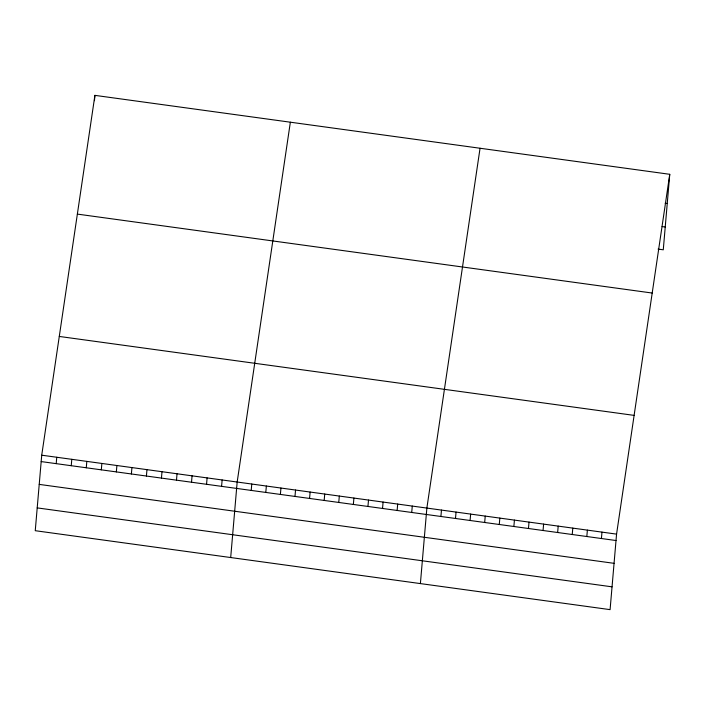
<?xml version="1.0" encoding="UTF-8"?>
<svg xmlns="http://www.w3.org/2000/svg" width="705" height="705" viewBox="0 0 705 705"><rect width="100%" height="100%" fill="white"/><g stroke="black" fill="none" stroke-linecap="round" stroke-linejoin="round"><path stroke-width="1.06" d="M41.727 455.192L35.25 530.698L610.089 609.64L616.567 534.126L669.75 174.302L94.911 95.36L41.727 455.192L616.567 534.126M56.206 463.643L56.761 457.254M94.452 100.683L94.911 95.36M71.24 465.705L71.795 459.316M86.274 467.776L86.83 461.378M101.317 469.838L101.864 463.449M116.351 471.901L116.898 465.512M131.386 473.971L131.932 467.574M146.42 476.034L146.966 469.645M161.454 478.096L162 471.707M176.488 480.158L177.034 473.769M191.522 482.229L192.068 475.831M206.556 484.291L207.103 477.902M221.59 486.353L222.137 479.964M230.694 557.54L237.171 482.026L290.354 122.203M251.218 490.424L251.764 484.035M265.803 492.425L266.358 486.036M280.396 494.434L280.942 488.036M294.99 496.435L295.536 490.046M309.583 498.435L310.13 492.046M324.177 500.444L324.723 494.055M338.77 502.445L339.317 496.056M353.364 504.454L353.91 498.056M367.948 506.454L368.504 500.065M382.542 508.455L383.088 502.066M397.135 510.464L397.682 504.075M411.729 512.464L412.275 506.075M420.392 583.59L426.869 508.076L480.052 148.253M440.916 516.474L441.462 510.085M455.5 518.475L456.056 512.086M470.094 520.484L470.649 514.095M484.688 522.484L485.234 516.095M499.281 524.494L499.827 518.096M513.875 526.494L514.421 520.105M528.468 528.494L529.014 522.105M543.062 530.504L543.608 524.106M557.646 532.504L558.201 526.115M572.24 534.513L572.786 528.115M586.833 536.514L587.38 530.125M601.427 538.514L601.973 532.125M669.75 174.302L663.273 249.808L658.065 249.094M665.159 203.216L667.247 203.498M662.101 226.569L665.229 227.001M77.356 214.1L652.196 293.042M59.273 336.444L634.121 415.386M41.172 461.581L616.02 540.524M39.224 484.388L614.064 563.33M37.206 507.891L612.046 586.833"/></g></svg>
